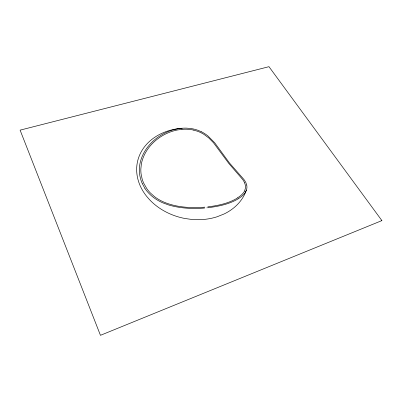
<?xml version="1.0" encoding="UTF-8"?>
<svg xmlns="http://www.w3.org/2000/svg" width="402" height="402" viewBox="0 0 402 402"><rect width="100%" height="100%" fill="white"/><g stroke="black" fill="none" stroke-linecap="round" stroke-linejoin="round"><path stroke-width="0.6" d="M245.557 191.94L246.547 189.669A13.422 10.794 18.6 0 0 246.707 185.041M246.416 190.076L245.295 192.95A56.109 45.109 12.7 0 1 224.16 213.949L217.155 216.753A56.36 45.3 12.6 0 1 198.819 219.708L191.669 219.437L184.804 218.472A56.436 45.361 12.6 0 1 149.433 199.563L146.841 196.583A56.235 45.205 12.6 0 1 177.307 128.761L182.091 128.248A38.009 29.999 11.9 0 0 177.769 128.801L173.287 129.831A45.944 36.532 12.3 0 0 172.172 130.163C157.684 134.68 144.82 146.062 140.63 160.9A53.245 42.838 12.6 0 0 139.414 168.292L139.549 173.413A45.406 36.582 11.5 0 0 142.363 183.744M244.22 191.442L245.14 189.231A13.186 10.608 18.4 0 0 245.225 184.714L244.491 182.624M237.723 197.839C228.753 203.427 218.11 205.588 207.764 206.884M238.934 198.392C229.607 204.206 218.522 206.412 207.759 207.744M207.151 207.809L206.844 207.839M181.95 129.349L177.382 129.987A42.135 33.436 12.2 0 0 173.061 131.057C158.679 135.379 145.876 146.72 141.921 161.488A53.084 42.692 12.8 0 0 141.338 164.147L140.841 169.036A47.717 38.396 12 0 0 141.087 174.006L142.147 179.011A43.114 34.738 11.4 0 0 143.695 183.181L146.75 188.558A38.431 31.044 10.9 0 0 150.333 192.925L154.388 196.558A38.723 31.266 10.8 0 0 164.398 202.317C177.156 207.512 191.302 208.216 204.894 207.171M204.588 208.05C193.086 208.95 181.352 208.452 170.177 205.412A52.396 41.768 11.2 0 1 168.684 204.98L162.89 202.869A38.904 31.446 10.7 0 1 144.866 188.337M193.754 130.153L197.302 131.183A27.904 21.824 11.6 0 1 203.995 134.404L208.879 138.042L213.512 142.78L228.773 163.393L242.647 179.478A20.874 16.884 17.6 0 1 244.511 182.619M201.618 131.876L198.146 130.364A28.014 21.884 11.6 0 0 190.548 128.479L186.412 128.137A33.868 26.617 11.7 0 0 182.156 128.243M144.911 188.317L142.378 183.744M246.692 185.041L245.979 182.905A20.959 16.944 17.8 0 0 243.893 179.438L229.522 163.056L214.698 142.765L207.985 136.002A31.622 24.783 11.4 0 0 201.628 131.861M245.657 192.04A27.783 22.286 16.7 0 1 238.848 198.292M244.326 191.548A26.683 21.412 16.6 0 1 237.637 197.734M181.96 129.384A30.577 23.989 11.7 0 1 193.764 130.112M381.9 220.597L100.455 335.318L20.1 130.142L268.968 66.682L381.9 220.597"/></g></svg>
